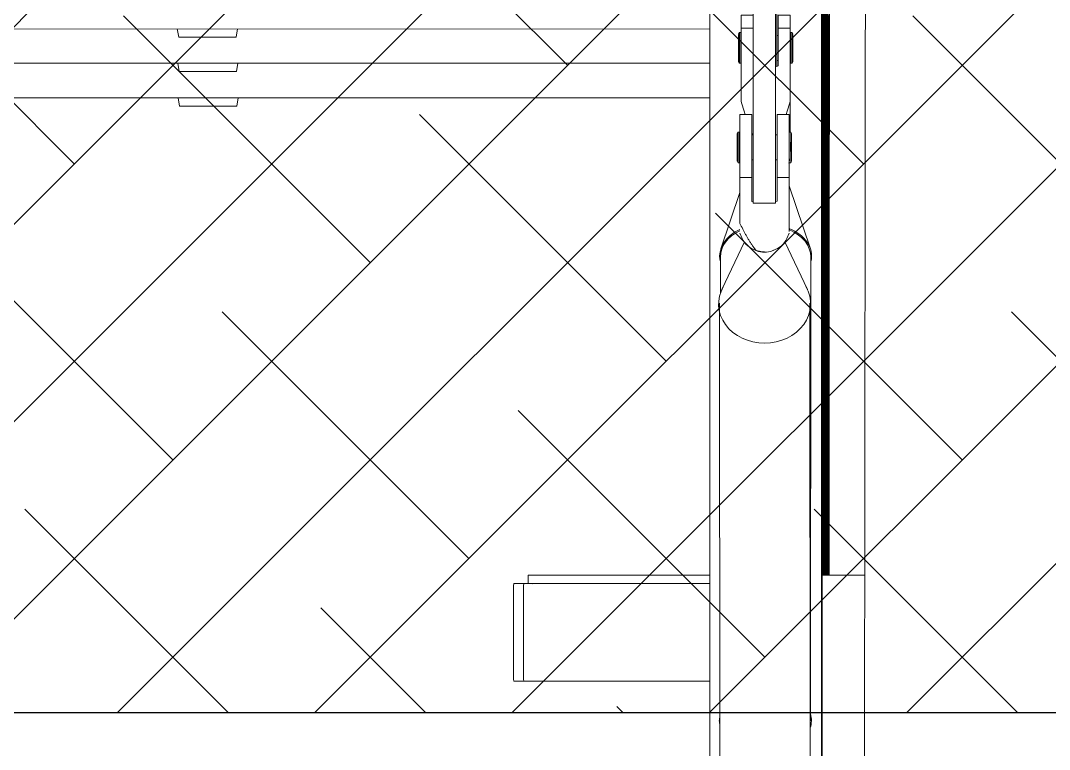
# Model space of a CAD drawing. Header units: millimetres. Extents: x 50357 to 985146, y 723188 to 1803594.
# Drawn here: x 909502 to 913188, y 781730 to 784342 of the extents above; entities that cross this region are included whole.
import ezdxf

# ---------------------------------------------------------------- set-up
doc = ezdxf.new("R2010")
doc.units = ezdxf.units.MM
doc.header["$LTSCALE"] = 3
doc.header["$MEASUREMENT"] = 0
doc.layers.add('00-TITLEBOX', color=7, linetype='Continuous')
for name, color, linetype, lineweight, true_color in [('A-FLOR', 7, 'Continuous', 5, 0x6e6e6e), ('A-GENM', 7, 'Continuous', 13, 0x6e6e6e), ('E-ELEC-EQPM', 7, 'Continuous', 13, 0x6e6e6e), ('S-BEAM', 7, 'Continuous', 13, 0x6e6e6e)]:
    doc.layers.add(name, color=color, linetype=linetype, lineweight=lineweight, true_color=true_color)
doc.layers.add('Hatch (CARR)', color=8, linetype='Continuous', lineweight=35)

# ---------------------------------------------------------------- blocks, each defined once
blk = doc.blocks.new('Built Up Member - S6_BUILT-UP BOX D350xB150xTF11xTW11 THK-3509500-SEC C')
at = {"layer": 'S-BEAM'}
blk.add_line((-673441.1, 26290.3), (-666249, 26290.3), dxfattribs=at)
blk = doc.blocks.new('Built Up Member - S6_BUILT-UP BOX D350xB150xTF11xTW11 THK-3509501-SEC C')
at = {"layer": 'S-BEAM'}
blk.add_line((-673441.1, 26538.5), (-666249, 26537), dxfattribs=at)
blk = doc.blocks.new('Built Up Member - S6_BUILT-UP BOX D350xB150xTF11xTW11 THK-V7-SEC C')
at = {"layer": 'S-BEAM'}
blk.add_line((-673441.1, 26414.5), (-666249, 26414.5), dxfattribs=at)
blk = doc.blocks.new('Downlight Group - Downlight Group-V30-SEC C')
at = {"layer": 'E-ELEC-EQPM'}
for p, q in [((-668151.8, 26507.9), (-668157.4, 26537.4)), ((-667946.8, 26507.9), (-668151.8, 26507.9)), ((-667941.3, 26537.4), (-667946.8, 26507.9))]:
    blk.add_line(p, q, dxfattribs=at)
blk = doc.blocks.new('Downlight Group - Downlight Group-V29-SEC C')
at = {"layer": 'E-ELEC-EQPM'}
for p, q in [((-668153, 26633.5), (-668158.5, 26662.7)), ((-667942.6, 26662.7), (-667948, 26633.5)), ((-667948, 26633.5), (-668153, 26633.5))]:
    blk.add_line(p, q, dxfattribs=at)
blk = doc.blocks.new('Downlight Group - Downlight Group-V31-SEC C')
at = {"layer": 'E-ELEC-EQPM'}
for p, q in [((-668149.4, 26261.2), (-668154.9, 26290.3)), ((-667939, 26290.3), (-667944.4, 26261.2)), ((-667944.4, 26261.2), (-668149.4, 26261.2))]:
    blk.add_line(p, q, dxfattribs=at)
blk = doc.blocks.new('Circular Hollow Sections - A1_CHS Ø 1000x25 THK-3673371-SEC C')
at = {"layer": 'S-BEAM', "flags": 128}
blk.add_lwpolyline([(-665698.1, 21304.7), (-665697, 22621.2), (-665695.8, 23852.6), (-665694.6, 24996.9), (-665693.4, 26052.4), (-665692.2, 27017.3), (-665691.3, 27644.8)], dxfattribs=at)
blk = doc.blocks.new('Hanger Joint Gird 8330 - Hanger Joint Gird 8330-5168583-SEC C')
at = {"layer": 'A-GENM'}
for p, q in [((-666093.8, 25943.1), (-666094.7, 26978)), ((-666094.7, 26978), (-666014.7, 26978)), ((-666014.7, 26978), (-666013.8, 25943.1)), ((-666013.6, 26158), (-666013.6, 26958.7)), ((-666093.7, 25913), (-666013.7, 25913))]:
    blk.add_line(p, q, dxfattribs=at)
for centre, major_axis, start_param, end_param in [((-666013.7, 26113), (0, 45.8), 6.021386, 7.853982), ((-666013.7, 26113), (0, 45.8), 1.570796, 3.141593), ((-666013.7, 26113), (0, 200), 4.289548, 4.485436), ((-666013.7, 26113), (0, 200), 2.585869, 3.992092), ((-666093.7, 26113), (0, 200), 2.585869, 3.141593)]:
    blk.add_ellipse(centre, major_axis=major_axis, ratio=0.000538, start_param=start_param, end_param=end_param, dxfattribs=at)
blk = doc.blocks.new('Hanger Node Gird 8330 - Hanger Node Gird 8330-5168525-SEC C')
at = {"layer": 'A-GENM'}
for p, q in [((-666098.7, 26231), (-666141.7, 26231)), ((-665965.7, 26231), (-666008.7, 26231)), ((-666098.7, 26203.5), (-666098.6, 26158)), ((-665965.5, 25998.1), (-665965.7, 26203.5)), ((-666147.6, 26168), (-666151.1, 26161.9)), ((-666142.6, 26168), (-666147.6, 26168)), ((-666093.9, 26158), (-666098.8, 26158)), ((-666008.8, 26158), (-666013.9, 26158)), ((-665959.8, 26168), (-665964.8, 26168)), ((-665956.3, 26161.9), (-665959.8, 26168)), ((-666151.1, 26064.2), (-666147.6, 26058)), ((-666098.8, 26068), (-666093.9, 26068)), ((-666098.6, 26068.1), (-666098.6, 25919.3)), ((-666013.9, 26068), (-666008.8, 26068)), ((-665959.8, 26058), (-665956.3, 26064.2)), ((-666147.6, 26058), (-666142.6, 26058)), ((-665964.8, 26058), (-665959.8, 26058)), ((-666141.6, 25840.1), (-666141.7, 26005.5)), ((-666141.7, 26005.5), (-666098.7, 26005.5)), ((-666098.6, 25919.3), (-666098.7, 26005.5)), ((-666008.7, 26005.5), (-665965.7, 26005.5)), ((-666008.7, 26005.5), (-666008.6, 25920.5)), ((-665965.7, 26005.5), (-665965.6, 25840.1)), ((-666093.8, 25918.3), (-666098.6, 25919.3)), ((-666008.6, 25920.5), (-666013.6, 25919.3)), ((-666141.5, 25805.4), (-666133.4, 25786.4)), ((-665973.5, 25786.5), (-665965.5, 25805.5)), ((-666125.8, 25774.4), (-666206.4, 25603.6)), ((-665900.1, 25603.8), (-665981, 25774.6)), ((-666086.7, 25744.6), (-666078.2, 25741.5)), ((-666028.6, 25741.6), (-666020.1, 25744.6))]:
    blk.add_line(p, q, dxfattribs=at)
for centre, major_axis, ratio, start_param, end_param in [((-666141.7, 26113), (0, 118), 0.000538, 0, 2.71793), ((-666098.7, 26113), (0, 118), 0.000538, 0, 2.71793), ((-666098.7, 26113), (0, 118), 0.000538, 5.585998, 6.022334), ((-666008.7, 26113), (0, 118), 0.000538, 0, 2.71793), ((-665965.7, 26113), (0, 118), 0.000538, 0, 2.71793), ((-665965.7, 26113), (0, 118), 0.000538, 5.585998, 6.022334), ((-666151.1, 26113), (0, 48.9), 0.000538, 0.112773, 1.010371), ((-666151.1, 26113), (0, 48.9), 0.000538, 1.010371, 3.405487), ((-666147.6, 26113), (0, 55), 0.000538, 0.000932, 1.010371), ((-666147.6, 26113), (0, 55), 0.000538, 1.010371, 3.14066), ((-666142.6, 26113), (0, 55), 0.000538, 0, 1.010371), ((-666142.6, 26113), (0, 55), 0.000538, 5.498361, 5.556199), ((-666142.6, 26113), (0, 55), 0.000538, 1.010371, 3.254366), ((-666142.6, 26113), (0, 55), 0.000538, 4.151964, 5.288711), ((-666098.7, 26113), (0, 45.7), 0.000538, 6.033711, 6.910409), ((-665965.7, 26113), (0, 45.7), 0.000538, 4.151964, 6.910409), ((-665964.8, 26113), (0, 55), 0.000538, 0, 1.010371), ((-665964.8, 26113), (0, 55), 0.000538, 1.010371, 3.254366), ((-665959.8, 26113), (0, 55), 0.000538, 0, 1.010371), ((-665959.8, 26113), (0, 55), 0.000538, 1.010371, 3.141593), ((-665956.3, 26113), (0, 48.9), 0.000538, 0.112773, 1.010371), ((-665956.3, 26113), (0, 48.9), 0.000538, 4.366376, 5.288711), ((-665956.3, 26113), (0, 48.9), 0.000538, 1.010371, 3.405487), ((-666142.6, 26113), (0, 55), 0.000538, 3.901154, 4.151964), ((-666098.7, 26113), (0, 45.7), 0.000538, 2.319368, 3.104766), ((-665965.7, 26113), (0, 45.7), 0.000538, 3.366566, 4.151964), ((-665965.7, 26113), (0, 45.7), 0.000538, 2.319368, 3.104766), ((-666147.6, 26113), (0, 55), 0.000538, 3.141593, 3.254366), ((-665959.8, 26113), (0, 55), 0.000538, 3.142525, 3.254366), ((-666053.4, 25810.8), (85, 0.1), 0.847029, 3.487141, 4.351943), ((-666053.4, 25810.8), (85, 0.1), 0.847029, 5.070809, 5.937637), ((-666053.4, 25790.9), (63.3, 0.1), 0.847029, 4.250522, 4.711376), ((-666053.4, 25790.9), (63.3, 0.1), 0.847029, 4.711376, 5.161421), ((-666053.2, 25551.7), (165, 0.1), 0.847029, 2.683101, 4.711376), ((-666053.2, 25551.7), (165, 0.1), 0.847029, 4.711376, 6.744904)]:
    blk.add_ellipse(centre, major_axis=major_axis, ratio=ratio, start_param=start_param, end_param=end_param, dxfattribs=at)
for points, knots in [([(-665965.5, 25811.4), (-665965.5, 25811.4), (-665965.5, 25812.2), (-665965.5, 25813.8), (-665965.5, 25816.6), (-665965.5, 25819.5), (-665965.5, 25822.7), (-665965.5, 25826), (-665965.5, 25828.7), (-665965.5, 25830.9), (-665965.5, 25832.5), (-665965.5, 25834.1), (-665965.5, 25836.3), (-665965.5, 25840.2), (-665965.5, 25844.9), (-665965.5, 25849.6), (-665965.5, 25853.2), (-665965.5, 25856.1), (-665965.5, 25858.3), (-665965.5, 25860), (-665965.5, 25861.6), (-665965.5, 25863.8), (-665965.5, 25867.5), (-665965.5, 25872.8), (-665965.5, 25877.9), (-665965.5, 25882), (-665965.5, 25885.1), (-665965.5, 25888.1), (-665965.5, 25892.1), (-665965.5, 25897.1), (-665965.5, 25903), (-665965.5, 25910.8), (-665965.5, 25920.4), (-665965.5, 25935.6), (-665965.5, 25954.3), (-665965.5, 25976.4), (-665965.5, 25990.9), (-665965.5, 25998.1)], [0.4744704, 0.4744704, 0.4744704, 0.4744704, 0.475, 0.4833333, 0.4916667, 0.5, 0.5083333, 0.5166667, 0.525, 0.5291667, 0.5333333, 0.5375, 0.5416667, 0.55, 0.5666667, 0.575, 0.5833333, 0.5916667, 0.5958333, 0.6, 0.6041667, 0.6083333, 0.6166667, 0.6333333, 0.65, 0.6583333, 0.6666667, 0.675, 0.6833333, 0.7, 0.7166667, 0.7333333, 0.7666667, 0.8, 0.8666667, 0.9333333, 1, 1, 1, 1]), ([(-666141.6, 25840.1), (-666138.3, 25833.6), (-666131.6, 25820.5), (-666123, 25804.3), (-666115.8, 25791.3), (-666110.1, 25781.7), (-666104.3, 25772), (-666098, 25762.4), (-666091, 25752.9), (-666086, 25746.6), (-666083.4, 25743.5)], [0, 0, 0, 0, 0.2, 0.4, 0.5, 0.6, 0.7, 0.8, 0.9, 1, 1, 1, 1]), ([(-666083.4, 25743.5), (-666080.4, 25742.5), (-666076.5, 25741.4), (-666071.6, 25740.3), (-666068.3, 25739.7), (-666064.1, 25739), (-666058.9, 25738.6), (-666055.3, 25738.4), (-666053.5, 25738.4)], [0, 0, 0, 0, 0.333333, 0.416667, 0.5, 0.666667, 0.833333, 1, 1, 1, 1])]:
    blk.add_open_spline(points, degree=3, knots=knots, dxfattribs=at)
blk = doc.blocks.new('Hanger Node Gird 8330 - Hanger Node Gird 8330-V50-SEC C')
at = {"layer": 'A-GENM'}
for start_param, end_param in [(2.913351, 3.349972), (6.207299, 6.369636)]:
    blk.add_ellipse((-666050.5, 24059.2), major_axis=(-165, 0.1), ratio=0.707106, start_param=start_param, end_param=end_param, dxfattribs=at)
blk = doc.blocks.new('Hanger Joint Gird 7347 Upper - Hanger Joint Gird 7347 Upper-5195005-SEC C')
at = {"layer": 'A-GENM'}
for p, q in [((-666013.6, 26882.9), (-666009.4, 26882.9)), ((-666009, 26514.3), (-666009, 26875.8)), ((-666009, 26404), (-666009, 26424.3))]:
    blk.add_line(p, q, dxfattribs=at)
for centre, major_axis, start_param, end_param in [((-666009, 26882.9), (0, 720), 1.570796, 2.300537), ((-666009.2, 26469.3), (0, 45.8), 0, 1.570796), ((-666009.2, 26469.3), (0, 45.7), 1.570796, 3.141593)]:
    blk.add_ellipse(centre, major_axis=major_axis, ratio=0.000538, start_param=start_param, end_param=end_param, dxfattribs=at)
blk = doc.blocks.new('Hanger Node Gird 8330 - Hanger Node Gird 8330-V51-SEC C')
at = {"layer": 'A-GENM'}
for p, q in [((-666094.3, 26587.3), (-666137.2, 26587.3)), ((-665961.2, 26587.3), (-666004.2, 26587.3)), ((-666143.1, 26524.3), (-666146.6, 26518.2)), ((-666138.1, 26524.3), (-666143.1, 26524.3)), ((-666137.4, 26277.3), (-666137.3, 26540.6)), ((-666094.3, 26540.6), (-666137.3, 26540.6)), ((-666094.3, 26403.4), (-666094.3, 26536.3)), ((-666004.3, 26514.3), (-666009.4, 26514.3)), ((-666004.3, 26540.6), (-666004.3, 26405.4)), ((-665961.3, 26540.6), (-666004.3, 26540.6)), ((-665961.3, 26540.6), (-665961.4, 26277.3)), ((-665955.4, 26524.3), (-665960.4, 26524.3)), ((-665951.8, 26518.2), (-665955.4, 26524.3)), ((-666146.6, 26420.5), (-666143.1, 26414.3)), ((-666143.1, 26414.3), (-666138.1, 26414.3)), ((-666004.3, 26405.4), (-666013.5, 26402.1)), ((-666009.3, 26424.3), (-666004.3, 26424.3)), ((-665960.4, 26414.3), (-665955.4, 26414.3)), ((-665955.4, 26414.3), (-665951.8, 26420.5)), ((-665961.3, 26167.7), (-665961.2, 26375.3)), ((-665965.8, 26056.7), (-665964.8, 26059.7)), ((-665889.2, 25749.8), (-665965.5, 25975.2)), ((-666141.7, 25951.1), (-666210.1, 25749.9))]:
    blk.add_line(p, q, dxfattribs=at)
for centre, major_axis, ratio, start_param, end_param in [((-666137.2, 26469.3), (0, 118), 0.000538, 6.229598, 7.205346), ((-666004.2, 26469.3), (0, 118), 0.000538, 6.229598, 7.205346), ((-665961.2, 26469.3), (0, 118), 0.000538, 6.229598, 7.205346), ((-665961.2, 26469.3), (0, 118), 0.000538, 5.056689, 6.134166), ((-666146.6, 26469.3), (0, 48.9), 0.000538, 0.1122, 2.356194), ((-666143.1, 26469.3), (0, 55), 0.000538, 0.000932, 2.356194), ((-666138.1, 26469.3), (0, 55), 0.000538, 0, 2.356194), ((-665961.2, 26469.3), (0, 45.7), 0.000538, 5.497787, 7.068583), ((-665960.4, 26469.3), (0, 55), 0.000538, 0, 2.356194), ((-665955.4, 26469.3), (0, 55), 0.000538, 0, 2.356194), ((-665951.8, 26469.3), (0, 48.9), 0.000538, 0.1122, 2.356194), ((-666138.1, 26469.3), (0, 55), 0.000538, 3.901707, 5.289275), ((-666094.2, 26469.3), (0, 45.7), 0.000538, 1.507819, 2.356194), ((-665961.2, 26469.3), (0, 45.7), 0.000538, 3.926991, 5.497787), ((-665961.2, 26469.3), (0, 45.7), 0.000538, 1.047198, 2.356194), ((-665951.8, 26469.3), (0, 48.9), 0.000538, 4.366943, 5.040585), ((-666146.6, 26469.3), (0, 48.9), 0.000538, 2.356194, 3.405935), ((-666094.2, 26469.3), (0, 45.7), 0.000538, 2.356194, 3.141593), ((-665961.2, 26469.3), (0, 45.7), 0.000538, 2.356194, 3.403392), ((-665951.8, 26469.3), (0, 48.9), 0.000538, 2.356194, 3.405935), ((-666143.1, 26469.3), (0, 55), 0.000538, 2.356194, 3.14066), ((-666143.1, 26469.3), (0, 55), 0.000538, 3.141593, 3.253792), ((-666138.1, 26469.3), (0, 55), 0.000538, 2.356194, 3.253792), ((-666094.2, 26469.3), (0, 118), 0.000538, 4.115134, 4.201577), ((-665961.2, 26469.3), (0, 118), 0.000538, 3.790228, 4.36764), ((-665960.4, 26469.3), (0, 55), 0.000538, 2.356194, 3.253792), ((-665955.4, 26469.3), (0, 55), 0.000538, 2.356194, 3.141593), ((-665955.4, 26469.3), (0, 55), 0.000538, 3.142525, 3.253792), ((-666049.4, 26067.3), (-85, 0), 0.707107, 2.972481, 3.27695), ((-666049.6, 25722.6), (-165, 0.1), 0.707107, 5.308334, 6.425222), ((-666049.6, 25722.6), (-165, 0.1), 0.707107, 2.999575, 4.176919)]:
    blk.add_ellipse(centre, major_axis=major_axis, ratio=ratio, start_param=start_param, end_param=end_param, dxfattribs=at)
for points, knots in [([(-666137.4, 26277.3), (-666134.1, 26267), (-666129.2, 26251.5), (-666124.1, 26236), (-666122.4, 26231)], [0, 0, 0, 0, 0.2, 0.2986143, 0.2986143, 0.2986143, 0.2986143]), ([(-665976.5, 26231), (-665974.8, 26236), (-665969.6, 26251.5), (-665964.7, 26267), (-665961.4, 26277.3)], [0.7013857, 0.7013857, 0.7013857, 0.7013857, 0.8, 1, 1, 1, 1])]:
    blk.add_open_spline(points, degree=3, knots=knots, dxfattribs=at)
blk.add_open_spline([(-666099, 26166), (-666097.9, 26163.4), (-666096.8, 26160.7), (-666095.7, 26158)], degree=3, dxfattribs=at)

msp = doc.modelspace()

# ---------------------------------------------------------------- hatches: boundary and pattern name
at = {"layer": 'Hatch (CARR)'}
h = msp.add_hatch(dxfattribs=at)
h.set_pattern_fill('ANSI38', color=256, scale=4000)
h.paths.add_polyline_path([(919608.1395, 781862.2766), (919608.1395, 788480.2785), (896892.0362, 788480.2785), (896892.0362, 781862.2766)])

# ---------------------------------------------------------------- linework, layer by layer
at = {"layer": '00-TITLEBOX'}
msp.add_lwpolyline([(919608.1395, 781862.2766), (919608.1395, 788480.2785), (896892.0362, 788480.2785), (896892.0362, 781862.2766)], close=True, dxfattribs=at)
at = {"layer": 'A-FLOR', "lineweight": 9}
for p, q in [((911320.585, 782324.6127), (911320.585, 782354.6127)), ((911971.5808, 782354.6127), (911320.585, 782354.6127)), ((911320.585, 782324.6127), (911971.5808, 782324.6127))]:
    msp.add_line(p, q, dxfattribs=at)
at = {"layer": 'A-GENM'}
msp.add_line((912373.7418, 782354.6127), (912525.3727, 782354.6127), dxfattribs=at)
at = {"layer": 'S-BEAM'}
for p, q in [((912391.1475, 784806.0156), (912391.1475, 782354.6127)), ((912399.7386, 783933.7503), (912391.2871, 784809.5131)), ((912391.4328, 784794.4192), (912391.4328, 782354.6127)), ((912388.7521, 784746.0156), (912388.7521, 782354.6127)), ((912389.0374, 784749.5413), (912389.0374, 782354.6127)), ((912386.3567, 784686.0156), (912386.3567, 782354.6127)), ((912386.642, 784693.1617), (912386.642, 782354.6127)), ((911971.5808, 784650.4505), (911971.5808, 777299.6561)), ((912371.5807, 784650.4505), (912371.5807, 777299.6561)), ((912371.9576, 778499.3498), (912371.9576, 784643.5867)), ((912384.2466, 784629.5226), (912384.2466, 782354.6127)), ((912373.7418, 784609.9233), (912373.7418, 778499.3498)), ((912374.1186, 784604.2221), (912374.1186, 778499.3498)), ((912383.9613, 782354.6127), (912383.9613, 784626.0156)), ((912376.4332, 784559.7397), (912376.4332, 782354.6127)), ((912376.8101, 784555.1951), (912376.8101, 782354.6127)), ((912381.5201, 782354.6127), (912381.5201, 784564.8695)), ((912381.8969, 784569.5133), (912381.8969, 782354.6127)), ((912393.5429, 782354.6127), (912393.5429, 784575.7633)), ((912393.8282, 784546.2001), (912393.8282, 782354.6127)), ((912379.1247, 782354.6127), (912379.1247, 784496.9127)), ((912379.5015, 784496.9127), (912379.5015, 782354.6127)), ((912399.7386, 784464.5742), (912399.7386, 783933.7503)), ((912395.9383, 784327.5442), (912393.8282, 784327.5442)), ((912396.2236, 784297.981), (912395.9383, 784327.5442)), ((912395.9383, 784327.5442), (912395.9383, 782354.6127)), ((912396.2236, 784297.981), (912396.2236, 782354.6127)), ((912398.3337, 784079.3251), (912396.2236, 784079.3251)), ((912398.3337, 782354.6127), (912398.3337, 784079.3251)), ((912398.619, 784049.7619), (912398.3337, 784079.3251)), ((912398.619, 784049.7619), (912398.619, 782354.6127)), ((912009.055, 783495.0195), (912008.9845, 783364.3789)), ((912332.0586, 781832.7841), (912332.955, 783494.8448)), ((912005.4876, 783328.8324), (912008.7998, 779430.1856)), ((912332.6997, 779430.4608), (912329.3875, 783329.1075))]:
    msp.add_line(p, q, dxfattribs=at)
at = {"layer": 'S-BEAM', "lineweight": 9}
for p, q in [((911320.585, 782324.6127), (911269.4713, 782324.6127)), ((911652.3842, 782324.6127), (911650.6091, 782324.6127)), ((911267.7266, 781994.6127), (911267.7266, 782304.6127)), ((911303.5264, 781994.6127), (911303.5264, 782304.6127)), ((911269.4713, 781974.6127), (911971.5808, 781974.6127))]:
    msp.add_line(p, q, dxfattribs=at)
at = {"layer": 'S-BEAM'}
for start_param, end_param in [(5.321502017, 6.283947262), (3.142354608, 4.165678594)]:
    msp.add_ellipse((912171.005, 783494.9322), major_axis=(-161.95, 0.0873), ratio=0.707748294, start_param=start_param, end_param=end_param, dxfattribs=at)
at = {"layer": 'S-BEAM', "lineweight": 9}
for centre, ratio, start_param, end_param in [((911269.4713, 782304.6127), 0.087236325, 0, 1.570796327), ((911305.2801, 782304.6127), 0.087686849, 0, 1.570796327), ((911340.6091, 782304.6127), 0.999999858, 0, 0.172880633), ((911269.4713, 781994.6127), 0.087236325, 1.570796327, 3.141592654), ((911305.2801, 781994.6127), 0.087686849, 1.570796327, 3.141592654), ((911340.6091, 781994.6127), 0.999999858, 2.96871202, 3.141592654)]:
    msp.add_ellipse(centre, major_axis=(0, 20), ratio=ratio, start_param=start_param, end_param=end_param, dxfattribs=at)

# ---------------------------------------------------------------- block references
at = {"layer": 'A-GENM'}
for name in ['Hanger Joint Gird 8330 - Hanger Joint Gird 8330-5168583-SEC C', 'Hanger Joint Gird 7347 Upper - Hanger Joint Gird 7347 Upper-5195005-SEC C', 'Hanger Node Gird 8330 - Hanger Node Gird 8330-V51-SEC C', 'Hanger Node Gird 8330 - Hanger Node Gird 8330-5168525-SEC C', 'Hanger Node Gird 8330 - Hanger Node Gird 8330-V50-SEC C']:
    msp.add_blockref(name, (1578220.6286, 757774.6127), dxfattribs=at)
at = {"layer": 'E-ELEC-EQPM'}
for name, p in [('Downlight Group - Downlight Group-V30-SEC C', (1578220.6286, 757774.6127)), ('Downlight Group - Downlight Group-V29-SEC C', (1578223.0241, 757526.3936)), ('Downlight Group - Downlight Group-V31-SEC C', (1578220.6286, 757774.6127))]:
    msp.add_blockref(name, p, dxfattribs=at)
at = {"layer": 'S-BEAM'}
for name in ['Circular Hollow Sections - A1_CHS Ø 1000x25 THK-3673371-SEC C', 'Built Up Member - S6_BUILT-UP BOX D350xB150xTF11xTW11 THK-3509501-SEC C', 'Built Up Member - S6_BUILT-UP BOX D350xB150xTF11xTW11 THK-V7-SEC C', 'Built Up Member - S6_BUILT-UP BOX D350xB150xTF11xTW11 THK-3509500-SEC C']:
    msp.add_blockref(name, (1578220.6286, 757774.6127), dxfattribs=at)

doc.saveas('drawing.dxf')
